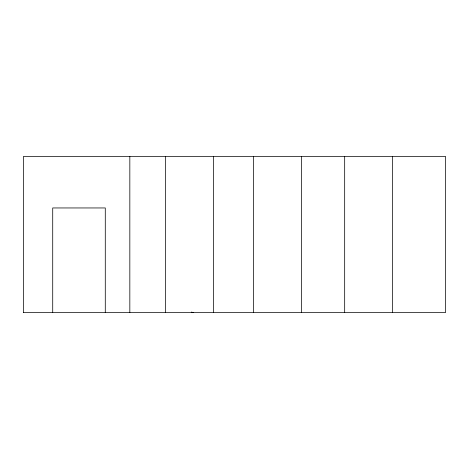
<?xml version="1.0" encoding="UTF-8"?>
<svg xmlns="http://www.w3.org/2000/svg" width="469" height="469" viewBox="0 0 469 469"><rect width="100%" height="100%" fill="white"/><g stroke="black" fill="none" stroke-linecap="round" stroke-linejoin="round"><path stroke-width="0.7" d="M23.45 312.571L445.55 312.571L445.55 156.429L23.45 156.429L23.503 312.571M191.276 312.09L193.392 312.571M392.559 156.429L392.559 312.571M344.674 156.429L344.674 312.571M301.362 156.429L301.362 312.571M253.477 156.429L253.477 312.571M213.477 156.429L213.477 312.571M165.592 156.429L165.592 312.571M129.831 156.429L129.831 312.571M105.285 312.571L105.285 207.955L52.716 207.955L52.716 312.571"/></g></svg>
